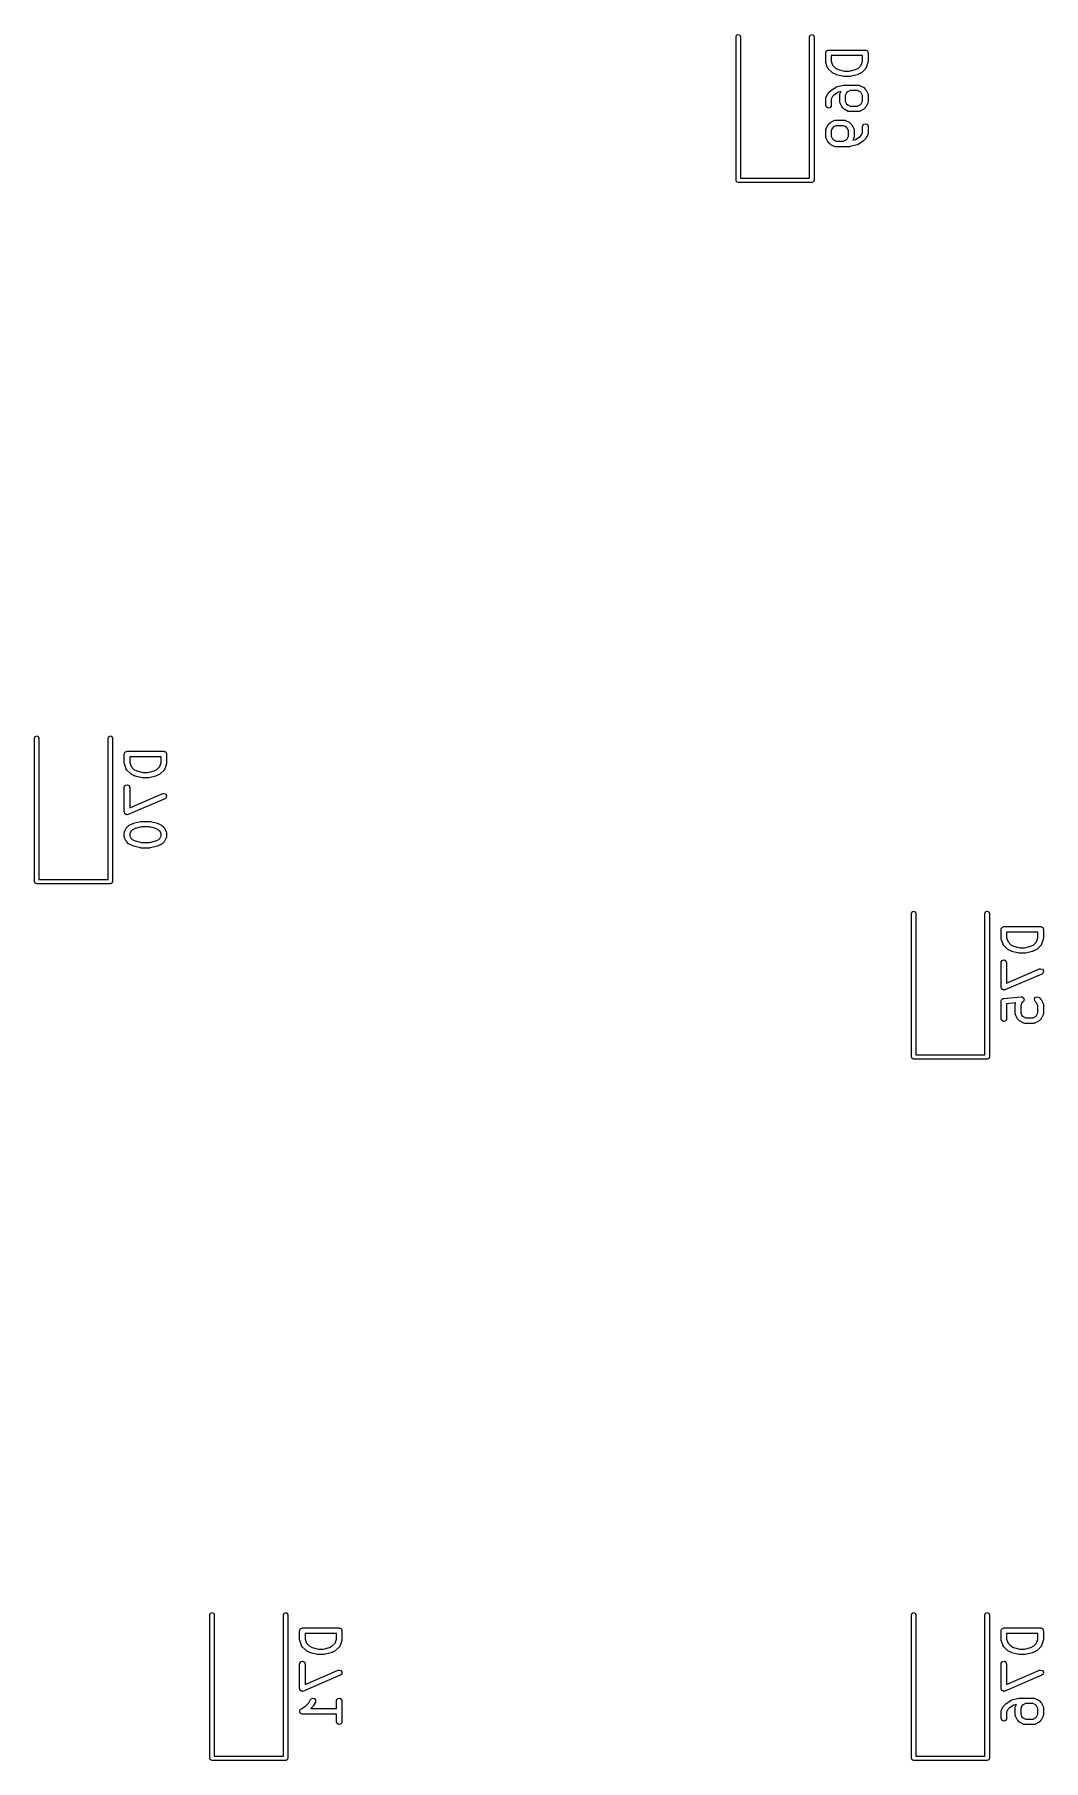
# Model space of a CAD drawing. Extents: x 43 to 429, y -149 to -20.
# Drawn here: x 291.83 to 319.23, y -149.15 to -102.27 of the extents above; entities that cross this region are included whole.
import ezdxf

# ---------------------------------------------------------------- set-up
doc = ezdxf.new("R2010")
doc.units = 0
doc.layers.add('BLACK', color=7, linetype='CONTINUOUS')

msp = doc.modelspace()

# ---------------------------------------------------------------- linework, layer by layer
at = {"layer": 'BLACK', "linetype": 'CONTINUOUS'}
for p, q in [((310.884, -102.331), (310.901, -102.289)), ((310.884, -106.231), (310.884, -102.331)), ((310.901, -102.289), (310.944, -102.271)), ((310.944, -102.271), (310.986, -102.289)), ((310.986, -102.289), (311.004, -102.331)), ((311.004, -102.331), (311.004, -106.171)), ((312.884, -102.331), (312.901, -102.289)), ((312.884, -106.171), (312.884, -102.331)), ((312.901, -102.289), (312.944, -102.271)), ((312.944, -102.271), (312.986, -102.289)), ((312.986, -102.289), (313.004, -102.331)), ((313.004, -102.331), (313.004, -106.231)), ((313.321, -102.767), (313.323, -102.757)), ((313.321, -103.005), (313.321, -102.767)), ((313.322, -103.007), (313.321, -103.005)), ((313.322, -102.754), (313.324, -102.751)), ((313.323, -102.757), (313.322, -102.754)), ((313.325, -103.029), (313.322, -103.007)), ((313.324, -102.751), (313.326, -102.741)), ((313.373, -103.172), (313.325, -103.029)), ((313.326, -102.741), (313.338, -102.726)), ((313.338, -102.726), (313.348, -102.71)), ((313.348, -102.71), (313.354, -102.707)), ((313.354, -102.707), (313.359, -102.702)), ((313.359, -102.702), (313.378, -102.699)), ((313.378, -102.699), (313.396, -102.692)), ((313.396, -102.692), (314.396, -102.692)), ((313.471, -102.842), (313.471, -102.993)), ((314.321, -102.842), (313.471, -102.842)), ((313.471, -102.993), (313.509, -103.107)), ((313.509, -103.107), (313.583, -103.182)), ((314.209, -103.182), (314.283, -103.107)), ((314.283, -103.107), (314.321, -102.993)), ((314.321, -102.993), (314.321, -102.842)), ((314.396, -102.692), (314.406, -102.694)), ((314.406, -102.694), (314.409, -102.693)), ((314.409, -102.693), (314.412, -102.695)), ((314.412, -102.695), (314.422, -102.696)), ((314.467, -103.029), (314.42, -103.172)), ((314.422, -102.696), (314.437, -102.709)), ((314.437, -102.709), (314.454, -102.719)), ((314.454, -102.719), (314.456, -102.725)), ((314.456, -102.725), (314.461, -102.729)), ((314.461, -102.729), (314.464, -102.749)), ((314.464, -102.749), (314.471, -102.767)), ((314.471, -103.005), (314.467, -103.027)), ((314.467, -103.027), (314.467, -103.029)), ((314.471, -102.767), (314.471, -103.005)), ((313.375, -103.175), (313.373, -103.172)), ((313.376, -103.18), (313.375, -103.175)), ((313.391, -103.201), (313.376, -103.18)), ((313.486, -103.296), (313.391, -103.201)), ((313.487, -103.297), (313.486, -103.296)), ((313.505, -103.31), (313.487, -103.297)), ((313.601, -103.358), (313.505, -103.31)), ((313.583, -103.182), (313.66, -103.22)), ((313.604, -103.358), (313.601, -103.358)), ((313.616, -103.364), (313.604, -103.358)), ((313.807, -103.411), (313.616, -103.364)), ((313.66, -103.22), (313.834, -103.263)), ((313.81, -103.411), (313.807, -103.411)), ((313.825, -103.413), (313.81, -103.411)), ((313.968, -103.413), (313.825, -103.413)), ((313.834, -103.263), (313.958, -103.263)), ((313.958, -103.263), (314.132, -103.22)), ((313.971, -103.412), (313.968, -103.413)), ((313.986, -103.411), (313.971, -103.412)), ((314.176, -103.364), (313.986, -103.411)), ((314.132, -103.22), (314.209, -103.182)), ((314.179, -103.362), (314.176, -103.364)), ((314.192, -103.358), (314.179, -103.362)), ((314.287, -103.31), (314.192, -103.358)), ((314.288, -103.309), (314.287, -103.31)), ((314.306, -103.296), (314.288, -103.309)), ((314.402, -103.201), (314.306, -103.296)), ((314.403, -103.197), (314.402, -103.201)), ((314.407, -103.195), (314.403, -103.197)), ((314.42, -103.172), (314.407, -103.195)), ((313.321, -104.005), (313.326, -103.979)), ((313.321, -104.196), (313.321, -104.005)), ((313.326, -103.979), (313.329, -103.976)), ((313.329, -103.972), (313.377, -103.876)), ((313.329, -103.976), (313.329, -103.972)), ((313.377, -103.876), (313.39, -103.858)), ((313.39, -103.858), (313.391, -103.857)), ((313.391, -103.857), (313.438, -103.809)), ((313.438, -103.809), (313.448, -103.803)), ((313.448, -103.803), (313.45, -103.8)), ((313.45, -103.8), (313.593, -103.705)), ((313.505, -103.954), (313.471, -104.023)), ((313.471, -104.023), (313.471, -104.196)), ((313.539, -103.92), (313.505, -103.954)), ((313.665, -103.837), (313.539, -103.92)), ((313.593, -103.705), (313.616, -103.694)), ((313.616, -103.694), (313.807, -103.647)), ((313.616, -103.694), (313.616, -103.694)), ((313.739, -103.818), (313.665, -103.837)), ((313.702, -103.91), (313.707, -103.884)), ((313.702, -104.1), (313.702, -103.91)), ((313.707, -103.884), (313.709, -103.881)), ((313.709, -103.881), (313.71, -103.876)), ((313.71, -103.876), (313.739, -103.818)), ((313.807, -103.647), (313.821, -103.646)), ((313.821, -103.646), (313.825, -103.644)), ((313.825, -103.644), (314.206, -103.644)), ((313.886, -103.859), (313.852, -103.928)), ((313.852, -103.928), (313.852, -104.083)), ((313.917, -103.829), (313.886, -103.859)), ((313.985, -103.794), (313.917, -103.829)), ((314.188, -103.794), (313.985, -103.794)), ((314.256, -103.829), (314.188, -103.794)), ((314.206, -103.644), (314.231, -103.649)), ((314.231, -103.649), (314.235, -103.652)), ((314.235, -103.652), (314.239, -103.652)), ((314.239, -103.652), (314.334, -103.7)), ((314.287, -103.859), (314.256, -103.829)), ((314.321, -103.928), (314.287, -103.859)), ((314.321, -104.083), (314.321, -103.928)), ((314.334, -103.7), (314.352, -103.713)), ((314.352, -103.713), (314.354, -103.714)), ((314.354, -103.714), (314.402, -103.762)), ((314.402, -103.762), (314.414, -103.78)), ((314.414, -103.78), (314.416, -103.781)), ((314.416, -103.781), (314.463, -103.876)), ((314.463, -103.876), (314.471, -103.901)), ((314.471, -103.901), (314.47, -103.906)), ((314.47, -103.906), (314.471, -103.91)), ((314.471, -103.91), (314.471, -104.1)), ((313.339, -104.244), (313.321, -104.196)), ((313.383, -104.269), (313.339, -104.244)), ((313.434, -104.26), (313.383, -104.269)), ((313.467, -104.221), (313.434, -104.26)), ((313.471, -104.196), (313.467, -104.221)), ((313.704, -104.105), (313.702, -104.1)), ((313.703, -104.109), (313.704, -104.105)), ((313.71, -104.134), (313.703, -104.109)), ((313.758, -104.229), (313.71, -104.134)), ((313.759, -104.23), (313.758, -104.229)), ((313.772, -104.249), (313.759, -104.23)), ((313.819, -104.296), (313.772, -104.249)), ((313.821, -104.297), (313.819, -104.296)), ((313.839, -104.31), (313.821, -104.297)), ((313.934, -104.358), (313.839, -104.31)), ((313.852, -104.083), (313.886, -104.151)), ((313.886, -104.151), (313.917, -104.182)), ((313.917, -104.182), (313.985, -104.216)), ((313.938, -104.358), (313.934, -104.358)), ((313.942, -104.361), (313.938, -104.358)), ((313.968, -104.366), (313.942, -104.361)), ((314.206, -104.366), (313.968, -104.366)), ((313.985, -104.216), (314.188, -104.216)), ((314.188, -104.216), (314.256, -104.182)), ((314.21, -104.364), (314.206, -104.366)), ((314.214, -104.365), (314.21, -104.364)), ((314.239, -104.358), (314.214, -104.365)), ((314.334, -104.31), (314.239, -104.358)), ((314.256, -104.182), (314.287, -104.151)), ((314.287, -104.151), (314.321, -104.083)), ((314.336, -104.309), (314.334, -104.31)), ((314.354, -104.296), (314.336, -104.309)), ((314.402, -104.249), (314.354, -104.296)), ((314.416, -104.229), (314.402, -104.247)), ((314.402, -104.247), (314.402, -104.249)), ((314.463, -104.134), (314.416, -104.229)), ((314.464, -104.129), (314.463, -104.134)), ((314.467, -104.126), (314.464, -104.129)), ((314.471, -104.1), (314.467, -104.126)), ((313.321, -104.862), (313.326, -104.837)), ((313.321, -105.053), (313.321, -104.862)), ((313.326, -104.837), (313.329, -104.833)), ((313.329, -104.829), (313.377, -104.733)), ((313.329, -104.833), (313.329, -104.829)), ((313.377, -104.733), (313.39, -104.715)), ((313.39, -104.715), (313.391, -104.714)), ((313.391, -104.714), (313.438, -104.666)), ((313.438, -104.666), (313.457, -104.653)), ((313.457, -104.653), (313.458, -104.652)), ((313.458, -104.652), (313.553, -104.605)), ((313.505, -104.811), (313.471, -104.88)), ((313.471, -104.88), (313.471, -105.035)), ((313.536, -104.781), (313.505, -104.811)), ((313.604, -104.747), (313.536, -104.781)), ((313.553, -104.605), (313.578, -104.597)), ((313.578, -104.597), (313.582, -104.598)), ((313.582, -104.598), (313.587, -104.597)), ((313.587, -104.597), (313.825, -104.597)), ((313.807, -104.747), (313.604, -104.747)), ((313.876, -104.781), (313.807, -104.747)), ((313.825, -104.597), (313.85, -104.601)), ((313.85, -104.601), (313.854, -104.604)), ((313.854, -104.604), (313.858, -104.605)), ((313.858, -104.605), (313.953, -104.652)), ((313.906, -104.811), (313.876, -104.781)), ((313.94, -104.88), (313.906, -104.811)), ((313.94, -105.035), (313.94, -104.88)), ((313.953, -104.652), (313.971, -104.666)), ((313.971, -104.666), (313.973, -104.666)), ((313.973, -104.666), (314.021, -104.714)), ((314.021, -104.714), (314.033, -104.732)), ((314.033, -104.732), (314.035, -104.733)), ((314.035, -104.733), (314.082, -104.829)), ((314.082, -104.829), (314.09, -104.854)), ((314.09, -104.854), (314.089, -104.858)), ((314.089, -104.858), (314.09, -104.862)), ((314.09, -104.862), (314.09, -105.053)), ((314.253, -105.042), (314.287, -105.008)), ((314.287, -105.008), (314.321, -104.94)), ((314.321, -104.767), (314.326, -104.741)), ((314.321, -104.94), (314.321, -104.767)), ((314.326, -104.741), (314.359, -104.702)), ((314.359, -104.702), (314.409, -104.693)), ((314.409, -104.693), (314.454, -104.719)), ((314.463, -104.991), (314.416, -105.086)), ((314.454, -104.719), (314.471, -104.767)), ((314.464, -104.987), (314.463, -104.991)), ((314.467, -104.983), (314.464, -104.987)), ((314.471, -104.957), (314.467, -104.983)), ((314.471, -104.767), (314.471, -104.957)), ((313.323, -105.057), (313.321, -105.053)), ((313.322, -105.061), (313.323, -105.057)), ((313.329, -105.086), (313.322, -105.061)), ((313.377, -105.181), (313.329, -105.086)), ((313.378, -105.183), (313.377, -105.181)), ((313.391, -105.201), (313.378, -105.183)), ((313.438, -105.249), (313.391, -105.201)), ((313.44, -105.249), (313.438, -105.249)), ((313.458, -105.263), (313.44, -105.249)), ((313.553, -105.31), (313.458, -105.263)), ((313.471, -105.035), (313.505, -105.103)), ((313.505, -105.103), (313.536, -105.134)), ((313.536, -105.134), (313.604, -105.168)), ((313.558, -105.311), (313.553, -105.31)), ((313.561, -105.314), (313.558, -105.311)), ((313.587, -105.318), (313.561, -105.314)), ((313.968, -105.318), (313.587, -105.318)), ((313.604, -105.168), (313.807, -105.168)), ((313.807, -105.168), (313.876, -105.134)), ((313.876, -105.134), (313.906, -105.103)), ((313.906, -105.103), (313.94, -105.035)), ((313.971, -105.317), (313.968, -105.318)), ((313.986, -105.316), (313.971, -105.317)), ((314.176, -105.268), (313.986, -105.316)), ((314.082, -105.086), (314.053, -105.144)), ((314.053, -105.144), (314.127, -105.126)), ((314.083, -105.082), (314.082, -105.086)), ((314.086, -105.078), (314.083, -105.082)), ((314.09, -105.053), (314.086, -105.078)), ((314.127, -105.126), (314.253, -105.042)), ((314.177, -105.268), (314.176, -105.268)), ((314.2, -105.258), (314.177, -105.268)), ((314.342, -105.163), (314.2, -105.258)), ((314.345, -105.16), (314.342, -105.163)), ((314.354, -105.153), (314.345, -105.16)), ((314.402, -105.106), (314.354, -105.153)), ((314.416, -105.086), (314.402, -105.104)), ((314.402, -105.104), (314.402, -105.106)), ((310.901, -106.274), (310.884, -106.231)), ((310.944, -106.291), (310.901, -106.274)), ((312.944, -106.291), (310.944, -106.291)), ((311.004, -106.171), (312.884, -106.171)), ((312.986, -106.274), (312.944, -106.291)), ((313.004, -106.231), (312.986, -106.274)), ((291.834, -121.381), (291.851, -121.339)), ((291.834, -125.281), (291.834, -121.381)), ((291.851, -121.339), (291.894, -121.321)), ((291.894, -121.321), (291.936, -121.339)), ((291.936, -121.339), (291.954, -121.381)), ((291.954, -121.381), (291.954, -125.221)), ((293.834, -121.381), (293.851, -121.339)), ((293.834, -125.221), (293.834, -121.381)), ((293.851, -121.339), (293.894, -121.321)), ((293.894, -121.321), (293.936, -121.339)), ((293.936, -121.339), (293.954, -121.381)), ((293.954, -121.381), (293.954, -125.281)), ((294.271, -121.817), (294.273, -121.807)), ((294.271, -122.055), (294.271, -121.817)), ((294.272, -121.804), (294.274, -121.801)), ((294.273, -121.807), (294.272, -121.804)), ((294.274, -121.801), (294.276, -121.791)), ((294.276, -121.791), (294.288, -121.776)), ((294.288, -121.776), (294.298, -121.76)), ((294.298, -121.76), (294.304, -121.757)), ((294.304, -121.757), (294.309, -121.752)), ((294.309, -121.752), (294.328, -121.749)), ((294.328, -121.749), (294.346, -121.742)), ((294.346, -121.742), (295.346, -121.742)), ((294.421, -121.892), (294.421, -122.043)), ((295.271, -121.892), (294.421, -121.892)), ((295.271, -122.043), (295.271, -121.892)), ((295.346, -121.742), (295.356, -121.744)), ((295.356, -121.744), (295.359, -121.743)), ((295.359, -121.743), (295.362, -121.745)), ((295.362, -121.745), (295.372, -121.746)), ((295.372, -121.746), (295.387, -121.759)), ((295.387, -121.759), (295.404, -121.769)), ((295.404, -121.769), (295.406, -121.775)), ((295.406, -121.775), (295.411, -121.779)), ((295.411, -121.779), (295.414, -121.799)), ((295.414, -121.799), (295.421, -121.817)), ((295.421, -121.817), (295.421, -122.055)), ((294.272, -122.057), (294.271, -122.055)), ((294.275, -122.079), (294.272, -122.057)), ((294.323, -122.222), (294.275, -122.079)), ((294.325, -122.225), (294.323, -122.222)), ((294.326, -122.23), (294.325, -122.225)), ((294.341, -122.251), (294.326, -122.23)), ((294.436, -122.346), (294.341, -122.251)), ((294.421, -122.043), (294.459, -122.157)), ((294.437, -122.347), (294.436, -122.346)), ((294.455, -122.36), (294.437, -122.347)), ((294.551, -122.408), (294.455, -122.36)), ((294.459, -122.157), (294.533, -122.232)), ((294.533, -122.232), (294.61, -122.27)), ((294.61, -122.27), (294.784, -122.313)), ((294.784, -122.313), (294.908, -122.313)), ((294.908, -122.313), (295.082, -122.27)), ((295.082, -122.27), (295.159, -122.232)), ((295.237, -122.36), (295.142, -122.408)), ((295.159, -122.232), (295.233, -122.157)), ((295.233, -122.157), (295.271, -122.043)), ((295.238, -122.359), (295.237, -122.36)), ((295.256, -122.346), (295.238, -122.359)), ((295.352, -122.251), (295.256, -122.346)), ((295.353, -122.247), (295.352, -122.251)), ((295.357, -122.245), (295.353, -122.247)), ((295.37, -122.222), (295.357, -122.245)), ((295.417, -122.079), (295.37, -122.222)), ((295.421, -122.055), (295.417, -122.077)), ((295.417, -122.077), (295.417, -122.079)), ((294.271, -122.722), (294.276, -122.696)), ((294.271, -123.388), (294.271, -122.722)), ((294.276, -122.696), (294.309, -122.657)), ((294.309, -122.657), (294.359, -122.648)), ((294.359, -122.648), (294.404, -122.674)), ((294.404, -122.674), (294.421, -122.722)), ((294.421, -122.722), (294.421, -123.275)), ((294.554, -122.408), (294.551, -122.408)), ((294.566, -122.414), (294.554, -122.408)), ((294.757, -122.461), (294.566, -122.414)), ((294.76, -122.461), (294.757, -122.461)), ((294.775, -122.463), (294.76, -122.461)), ((294.918, -122.463), (294.775, -122.463)), ((294.921, -122.462), (294.918, -122.463)), ((294.936, -122.461), (294.921, -122.462)), ((295.126, -122.414), (294.936, -122.461)), ((295.129, -122.412), (295.126, -122.414)), ((295.142, -122.408), (295.129, -122.412)), ((295.376, -123.029), (294.376, -123.457)), ((294.421, -123.275), (295.317, -122.891)), ((295.317, -122.891), (295.342, -122.885)), ((295.342, -122.885), (295.391, -122.9)), ((295.413, -122.994), (295.376, -123.029)), ((295.391, -122.9), (295.419, -122.943)), ((295.419, -122.943), (295.413, -122.994)), ((294.274, -123.397), (294.271, -123.388)), ((294.273, -123.406), (294.274, -123.397)), ((294.283, -123.42), (294.273, -123.406)), ((294.289, -123.437), (294.283, -123.42)), ((294.296, -123.441), (294.289, -123.437)), ((294.301, -123.448), (294.296, -123.441)), ((294.318, -123.454), (294.301, -123.448)), ((294.333, -123.462), (294.318, -123.454)), ((294.342, -123.461), (294.333, -123.462)), ((294.341, -123.812), (294.388, -123.764)), ((294.35, -123.463), (294.342, -123.461)), ((294.376, -123.457), (294.35, -123.463)), ((294.388, -123.764), (294.407, -123.751)), ((294.407, -123.751), (294.408, -123.75)), ((294.408, -123.75), (294.503, -123.702)), ((294.503, -123.702), (294.515, -123.699)), ((294.515, -123.699), (294.518, -123.697)), ((294.518, -123.697), (294.709, -123.649)), ((294.709, -123.649), (294.724, -123.648)), ((294.724, -123.648), (294.727, -123.647)), ((294.727, -123.647), (294.965, -123.647)), ((294.965, -123.647), (294.98, -123.649)), ((294.98, -123.649), (294.983, -123.649)), ((294.983, -123.649), (295.174, -123.697)), ((295.174, -123.697), (295.186, -123.702)), ((295.186, -123.702), (295.189, -123.702)), ((295.189, -123.702), (295.284, -123.75)), ((295.284, -123.75), (295.302, -123.763)), ((295.302, -123.763), (295.304, -123.764)), ((295.304, -123.764), (295.352, -123.812)), ((294.271, -123.96), (294.276, -123.934)), ((294.271, -124.055), (294.271, -123.96)), ((294.273, -124.059), (294.271, -124.055)), ((294.272, -124.064), (294.273, -124.059)), ((294.279, -124.089), (294.272, -124.064)), ((294.276, -123.934), (294.279, -123.931)), ((294.279, -123.926), (294.327, -123.831)), ((294.279, -123.931), (294.279, -123.926)), ((294.327, -124.184), (294.279, -124.089)), ((294.327, -123.831), (294.34, -123.813)), ((294.328, -124.185), (294.327, -124.184)), ((294.341, -124.203), (294.328, -124.185)), ((294.34, -123.813), (294.341, -123.812)), ((294.388, -124.251), (294.341, -124.203)), ((294.455, -123.909), (294.421, -123.978)), ((294.421, -123.978), (294.421, -124.037)), ((294.421, -124.037), (294.455, -124.106)), ((294.486, -123.879), (294.455, -123.909)), ((294.455, -124.106), (294.486, -124.136)), ((294.563, -123.84), (294.486, -123.879)), ((294.486, -124.136), (294.563, -124.175)), ((294.736, -123.797), (294.563, -123.84)), ((294.563, -124.175), (294.736, -124.218)), ((294.956, -123.797), (294.736, -123.797)), ((294.736, -124.218), (294.956, -124.218)), ((295.129, -123.84), (294.956, -123.797)), ((294.956, -124.218), (295.129, -124.175)), ((295.206, -123.879), (295.129, -123.84)), ((295.129, -124.175), (295.206, -124.136)), ((295.237, -123.909), (295.206, -123.879)), ((295.206, -124.136), (295.237, -124.106)), ((295.271, -123.978), (295.237, -123.909)), ((295.237, -124.106), (295.271, -124.037)), ((295.271, -124.037), (295.271, -123.978)), ((295.352, -124.203), (295.304, -124.251)), ((295.352, -123.812), (295.364, -123.83)), ((295.366, -124.184), (295.352, -124.202)), ((295.352, -124.202), (295.352, -124.203)), ((295.364, -123.83), (295.366, -123.831)), ((295.366, -123.831), (295.413, -123.926)), ((295.413, -124.089), (295.366, -124.184)), ((295.413, -123.926), (295.421, -123.951)), ((295.414, -124.084), (295.413, -124.089)), ((295.417, -124.081), (295.414, -124.084)), ((295.421, -124.055), (295.417, -124.081)), ((295.421, -123.951), (295.42, -123.956)), ((295.42, -123.956), (295.421, -123.96)), ((295.421, -123.96), (295.421, -124.055)), ((294.39, -124.252), (294.388, -124.251)), ((294.408, -124.265), (294.39, -124.252)), ((294.503, -124.313), (294.408, -124.265)), ((294.507, -124.313), (294.503, -124.313)), ((294.518, -124.318), (294.507, -124.313)), ((294.709, -124.366), (294.518, -124.318)), ((294.712, -124.366), (294.709, -124.366)), ((294.727, -124.368), (294.712, -124.366)), ((294.965, -124.368), (294.727, -124.368)), ((294.968, -124.367), (294.965, -124.368)), ((294.983, -124.366), (294.968, -124.367)), ((295.174, -124.318), (294.983, -124.366)), ((295.177, -124.316), (295.174, -124.318)), ((295.189, -124.313), (295.177, -124.316)), ((295.284, -124.265), (295.189, -124.313)), ((295.286, -124.264), (295.284, -124.265)), ((295.304, -124.251), (295.286, -124.264)), ((291.851, -125.324), (291.834, -125.281)), ((291.894, -125.341), (291.851, -125.324)), ((293.894, -125.341), (291.894, -125.341)), ((291.954, -125.221), (293.834, -125.221)), ((293.936, -125.324), (293.894, -125.341)), ((293.954, -125.281), (293.936, -125.324)), ((315.646, -126.144), (315.664, -126.101)), ((315.664, -126.101), (315.706, -126.084)), ((315.706, -126.084), (315.749, -126.101)), ((315.749, -126.101), (315.766, -126.144)), ((317.646, -126.144), (317.664, -126.101)), ((317.664, -126.101), (317.706, -126.084)), ((317.706, -126.084), (317.749, -126.101)), ((317.749, -126.101), (317.766, -126.144)), ((315.646, -130.044), (315.646, -126.144)), ((315.766, -126.144), (315.766, -129.984)), ((317.646, -129.984), (317.646, -126.144)), ((317.766, -126.144), (317.766, -130.044)), ((318.084, -126.579), (318.085, -126.57)), ((318.084, -126.818), (318.084, -126.579)), ((318.085, -126.566), (318.086, -126.564)), ((318.085, -126.57), (318.085, -126.566)), ((318.086, -126.564), (318.088, -126.554)), ((318.088, -126.554), (318.101, -126.539)), ((318.101, -126.539), (318.11, -126.522)), ((318.11, -126.522), (318.117, -126.52)), ((318.117, -126.52), (318.121, -126.515)), ((318.121, -126.515), (318.14, -126.511)), ((318.14, -126.511), (318.159, -126.504)), ((318.159, -126.504), (319.159, -126.504)), ((319.159, -126.504), (319.168, -126.506)), ((319.168, -126.506), (319.172, -126.506)), ((319.172, -126.506), (319.175, -126.507)), ((319.175, -126.507), (319.184, -126.509)), ((319.184, -126.509), (319.199, -126.522)), ((319.199, -126.522), (319.216, -126.531)), ((319.216, -126.531), (319.218, -126.538)), ((319.218, -126.538), (319.224, -126.542)), ((319.224, -126.542), (319.227, -126.561)), ((319.227, -126.561), (319.234, -126.579)), ((319.234, -126.579), (319.234, -126.818)), ((318.084, -126.819), (318.084, -126.818)), ((318.087, -126.841), (318.084, -126.819)), ((318.135, -126.984), (318.087, -126.841)), ((318.138, -126.988), (318.135, -126.984)), ((318.138, -126.992), (318.138, -126.988)), ((318.153, -127.013), (318.138, -126.992)), ((318.248, -127.109), (318.153, -127.013)), ((318.234, -126.654), (318.234, -126.805)), ((319.084, -126.654), (318.234, -126.654)), ((318.234, -126.805), (318.272, -126.92)), ((318.272, -126.92), (318.346, -126.994)), ((318.346, -126.994), (318.423, -127.033)), ((318.423, -127.033), (318.596, -127.076)), ((318.721, -127.076), (318.894, -127.033)), ((318.894, -127.033), (318.971, -126.994)), ((318.971, -126.994), (319.045, -126.92)), ((319.045, -126.92), (319.084, -126.805)), ((319.164, -127.013), (319.069, -127.109)), ((319.084, -126.805), (319.084, -126.654)), ((319.166, -127.009), (319.164, -127.013)), ((319.17, -127.007), (319.166, -127.009)), ((319.182, -126.984), (319.17, -127.007)), ((319.23, -126.841), (319.182, -126.984)), ((319.234, -126.818), (319.23, -126.84)), ((319.23, -126.84), (319.23, -126.841)), ((318.084, -127.484), (318.088, -127.459)), ((318.084, -128.151), (318.084, -127.484)), ((318.088, -127.459), (318.121, -127.419)), ((318.121, -127.419), (318.172, -127.41)), ((318.172, -127.41), (318.216, -127.436)), ((318.216, -127.436), (318.234, -127.484)), ((318.234, -127.484), (318.234, -128.037)), ((318.25, -127.109), (318.248, -127.109)), ((318.268, -127.123), (318.25, -127.109)), ((318.363, -127.17), (318.268, -127.123)), ((318.367, -127.171), (318.363, -127.17)), ((318.379, -127.176), (318.367, -127.171)), ((318.569, -127.224), (318.379, -127.176)), ((318.572, -127.223), (318.569, -127.224)), ((318.587, -127.226), (318.572, -127.223)), ((318.73, -127.226), (318.587, -127.226)), ((318.596, -127.076), (318.721, -127.076)), ((318.733, -127.225), (318.73, -127.226)), ((318.748, -127.224), (318.733, -127.225)), ((318.939, -127.176), (318.748, -127.224)), ((318.942, -127.174), (318.939, -127.176)), ((318.954, -127.17), (318.942, -127.174)), ((319.049, -127.123), (318.954, -127.17)), ((319.05, -127.122), (319.049, -127.123)), ((319.069, -127.109), (319.05, -127.122)), ((319.188, -127.791), (318.188, -128.22)), ((318.234, -128.037), (319.129, -127.653)), ((319.129, -127.653), (319.154, -127.647)), ((319.154, -127.647), (319.204, -127.662)), ((319.226, -127.756), (319.188, -127.791)), ((319.204, -127.662), (319.232, -127.705)), ((319.232, -127.705), (319.226, -127.756)), ((318.087, -128.159), (318.084, -128.151)), ((318.086, -128.168), (318.087, -128.159)), ((318.095, -128.183), (318.086, -128.168)), ((318.101, -128.199), (318.095, -128.183)), ((318.109, -128.204), (318.101, -128.199)), ((318.114, -128.211), (318.109, -128.204)), ((318.13, -128.216), (318.114, -128.211)), ((318.146, -128.225), (318.13, -128.216)), ((318.137, -128.464), (318.151, -128.457)), ((318.154, -128.223), (318.146, -128.225)), ((318.151, -128.457), (318.627, -128.41)), ((318.163, -128.226), (318.154, -128.223)), ((318.188, -128.22), (318.163, -128.226)), ((318.627, -128.41), (318.653, -128.412)), ((318.653, -128.412), (318.654, -128.412)), ((318.654, -128.412), (318.654, -128.412)), ((318.654, -128.412), (318.675, -128.426)), ((318.675, -128.426), (318.696, -128.44)), ((318.696, -128.44), (318.696, -128.441)), ((318.696, -128.441), (318.696, -128.441)), ((318.696, -128.441), (318.703, -128.466)), ((318.991, -128.465), (319.02, -128.423)), ((319.02, -128.423), (319.07, -128.41)), ((319.07, -128.41), (319.116, -128.431)), ((319.116, -128.431), (319.164, -128.479)), ((318.084, -128.526), (318.085, -128.523)), ((318.084, -128.528), (318.084, -128.526)), ((318.084, -128.532), (318.084, -128.528)), ((318.084, -129.008), (318.084, -128.532)), ((318.085, -128.523), (318.088, -128.506)), ((318.088, -128.506), (318.098, -128.494)), ((318.098, -128.494), (318.105, -128.479)), ((318.105, -128.479), (318.114, -128.475)), ((318.114, -128.475), (318.121, -128.467)), ((318.121, -128.467), (318.137, -128.464)), ((318.482, -128.575), (318.234, -128.6)), ((318.234, -128.6), (318.234, -129.008)), ((318.465, -128.627), (318.469, -128.601)), ((318.465, -128.865), (318.465, -128.627)), ((318.466, -128.869), (318.465, -128.865)), ((318.465, -128.874), (318.466, -128.869)), ((318.473, -128.899), (318.465, -128.874)), ((318.469, -128.601), (318.472, -128.598)), ((318.472, -128.598), (318.473, -128.594)), ((318.473, -128.594), (318.482, -128.575)), ((318.52, -128.994), (318.473, -128.899)), ((318.649, -128.576), (318.615, -128.645)), ((318.615, -128.645), (318.615, -128.847)), ((318.615, -128.847), (318.649, -128.916)), ((318.688, -128.537), (318.649, -128.576)), ((318.649, -128.916), (318.679, -128.946)), ((318.689, -128.537), (318.688, -128.537)), ((318.688, -128.537), (318.688, -128.537)), ((318.699, -128.514), (318.689, -128.537)), ((318.71, -128.491), (318.699, -128.514)), ((318.703, -128.466), (318.71, -128.49)), ((318.71, -128.49), (318.709, -128.49)), ((318.709, -128.49), (318.71, -128.491)), ((318.995, -128.516), (318.991, -128.465)), ((319.01, -128.537), (318.995, -128.516)), ((319.049, -128.576), (319.01, -128.537)), ((319.019, -128.946), (319.049, -128.916)), ((319.084, -128.645), (319.049, -128.576)), ((319.049, -128.916), (319.084, -128.847)), ((319.084, -128.847), (319.084, -128.645)), ((319.164, -128.479), (319.177, -128.497)), ((319.177, -128.497), (319.178, -128.498)), ((319.178, -128.498), (319.226, -128.594)), ((319.226, -128.899), (319.178, -128.994)), ((319.226, -128.594), (319.233, -128.619)), ((319.229, -128.891), (319.226, -128.894)), ((319.226, -128.894), (319.226, -128.899)), ((319.234, -128.865), (319.229, -128.891)), ((319.233, -128.619), (319.232, -128.623)), ((319.232, -128.623), (319.234, -128.627)), ((319.234, -128.627), (319.234, -128.865)), ((318.101, -129.056), (318.084, -129.008)), ((318.146, -129.082), (318.101, -129.056)), ((318.196, -129.073), (318.146, -129.082)), ((318.229, -129.034), (318.196, -129.073)), ((318.234, -129.008), (318.229, -129.034)), ((318.521, -128.995), (318.52, -128.994)), ((318.534, -129.013), (318.521, -128.995)), ((318.582, -129.061), (318.534, -129.013)), ((318.583, -129.062), (318.582, -129.061)), ((318.601, -129.075), (318.583, -129.062)), ((318.697, -129.123), (318.601, -129.075)), ((318.679, -128.946), (318.748, -128.981)), ((318.701, -129.123), (318.697, -129.123)), ((318.704, -129.126), (318.701, -129.123)), ((318.73, -129.131), (318.704, -129.126)), ((318.968, -129.131), (318.73, -129.131)), ((318.748, -128.981), (318.95, -128.981)), ((318.95, -128.981), (319.019, -128.946)), ((318.972, -129.129), (318.968, -129.131)), ((318.977, -129.13), (318.972, -129.129)), ((319.002, -129.123), (318.977, -129.13)), ((319.097, -129.075), (319.002, -129.123)), ((319.098, -129.074), (319.097, -129.075)), ((319.116, -129.061), (319.098, -129.074)), ((319.164, -129.013), (319.116, -129.061)), ((319.165, -129.012), (319.164, -129.013)), ((319.178, -128.994), (319.165, -129.012)), ((315.664, -130.086), (315.646, -130.044)), ((315.706, -130.104), (315.664, -130.086)), ((317.706, -130.104), (315.706, -130.104)), ((315.766, -129.984), (317.646, -129.984)), ((317.749, -130.086), (317.706, -130.104)), ((317.766, -130.044), (317.749, -130.086)), ((296.596, -145.194), (296.614, -145.151)), ((296.596, -149.094), (296.596, -145.194)), ((296.614, -145.151), (296.656, -145.134)), ((296.656, -145.134), (296.699, -145.151)), ((296.699, -145.151), (296.716, -145.194)), ((296.716, -145.194), (296.716, -149.034)), ((298.596, -145.194), (298.614, -145.151)), ((298.596, -149.034), (298.596, -145.194)), ((298.614, -145.151), (298.656, -145.134)), ((298.656, -145.134), (298.699, -145.151)), ((298.699, -145.151), (298.716, -145.194)), ((298.716, -145.194), (298.716, -149.094)), ((315.646, -145.194), (315.664, -145.151)), ((315.646, -149.094), (315.646, -145.194)), ((315.664, -145.151), (315.706, -145.134)), ((315.706, -145.134), (315.749, -145.151)), ((315.749, -145.151), (315.766, -145.194)), ((315.766, -145.194), (315.766, -149.034)), ((317.646, -145.194), (317.664, -145.151)), ((317.646, -149.034), (317.646, -145.194)), ((317.664, -145.151), (317.706, -145.134)), ((317.706, -145.134), (317.749, -145.151)), ((317.749, -145.151), (317.766, -145.194)), ((317.766, -145.194), (317.766, -149.094)), ((299.034, -145.629), (299.035, -145.62)), ((299.034, -145.868), (299.034, -145.629)), ((299.035, -145.616), (299.036, -145.614)), ((299.035, -145.62), (299.035, -145.616)), ((299.036, -145.614), (299.038, -145.604)), ((299.038, -145.604), (299.051, -145.589)), ((299.051, -145.589), (299.06, -145.572)), ((299.06, -145.572), (299.067, -145.57)), ((299.067, -145.57), (299.071, -145.565)), ((299.071, -145.565), (299.09, -145.561)), ((299.09, -145.561), (299.109, -145.554)), ((299.109, -145.554), (300.109, -145.554)), ((299.184, -145.704), (299.184, -145.855)), ((300.034, -145.704), (299.184, -145.704)), ((300.034, -145.855), (300.034, -145.704)), ((300.109, -145.554), (300.118, -145.556)), ((300.118, -145.556), (300.122, -145.556)), ((300.122, -145.556), (300.125, -145.557)), ((300.125, -145.557), (300.134, -145.559)), ((300.134, -145.559), (300.149, -145.572)), ((300.149, -145.572), (300.166, -145.581)), ((300.166, -145.581), (300.168, -145.588)), ((300.168, -145.588), (300.174, -145.592)), ((300.174, -145.592), (300.177, -145.611)), ((300.177, -145.611), (300.184, -145.629)), ((300.184, -145.629), (300.184, -145.868)), ((318.084, -145.629), (318.085, -145.62)), ((318.084, -145.868), (318.084, -145.629)), ((318.085, -145.616), (318.086, -145.614)), ((318.085, -145.62), (318.085, -145.616)), ((318.086, -145.614), (318.088, -145.604)), ((318.088, -145.604), (318.101, -145.589)), ((318.101, -145.589), (318.11, -145.572)), ((318.11, -145.572), (318.117, -145.57)), ((318.117, -145.57), (318.121, -145.565)), ((318.121, -145.565), (318.14, -145.561)), ((318.14, -145.561), (318.159, -145.554)), ((318.159, -145.554), (319.159, -145.554)), ((318.234, -145.704), (318.234, -145.855)), ((319.084, -145.704), (318.234, -145.704)), ((319.084, -145.855), (319.084, -145.704)), ((319.159, -145.554), (319.168, -145.556)), ((319.168, -145.556), (319.172, -145.556)), ((319.172, -145.556), (319.175, -145.557)), ((319.175, -145.557), (319.184, -145.559)), ((319.184, -145.559), (319.199, -145.572)), ((319.199, -145.572), (319.216, -145.581)), ((319.216, -145.581), (319.218, -145.588)), ((319.218, -145.588), (319.224, -145.592)), ((319.224, -145.592), (319.227, -145.611)), ((319.227, -145.611), (319.234, -145.629)), ((319.234, -145.629), (319.234, -145.868)), ((299.034, -145.869), (299.034, -145.868)), ((299.037, -145.891), (299.034, -145.869)), ((299.085, -146.034), (299.037, -145.891)), ((299.088, -146.038), (299.085, -146.034)), ((299.088, -146.042), (299.088, -146.038)), ((299.103, -146.063), (299.088, -146.042)), ((299.198, -146.159), (299.103, -146.063)), ((299.184, -145.855), (299.222, -145.97)), ((299.2, -146.159), (299.198, -146.159)), ((299.218, -146.173), (299.2, -146.159)), ((299.313, -146.22), (299.218, -146.173)), ((299.222, -145.97), (299.296, -146.044)), ((299.296, -146.044), (299.373, -146.083)), ((299.317, -146.221), (299.313, -146.22)), ((299.329, -146.226), (299.317, -146.221)), ((299.519, -146.274), (299.329, -146.226)), ((299.373, -146.083), (299.546, -146.126)), ((299.522, -146.273), (299.519, -146.274)), ((299.537, -146.276), (299.522, -146.273)), ((299.546, -146.126), (299.671, -146.126)), ((299.671, -146.126), (299.844, -146.083)), ((299.698, -146.274), (299.683, -146.275)), ((299.889, -146.226), (299.698, -146.274)), ((299.844, -146.083), (299.921, -146.044)), ((299.892, -146.224), (299.889, -146.226)), ((299.904, -146.22), (299.892, -146.224)), ((299.999, -146.173), (299.904, -146.22)), ((299.921, -146.044), (299.995, -145.97)), ((299.995, -145.97), (300.034, -145.855)), ((300, -146.172), (299.999, -146.173)), ((300.019, -146.159), (300, -146.172)), ((300.114, -146.063), (300.019, -146.159)), ((300.116, -146.059), (300.114, -146.063)), ((300.12, -146.057), (300.116, -146.059)), ((300.132, -146.034), (300.12, -146.057)), ((300.18, -145.891), (300.132, -146.034)), ((300.184, -145.868), (300.18, -145.89)), ((300.18, -145.89), (300.18, -145.891)), ((318.084, -145.869), (318.084, -145.868)), ((318.087, -145.891), (318.084, -145.869)), ((318.135, -146.034), (318.087, -145.891)), ((318.138, -146.038), (318.135, -146.034)), ((318.138, -146.042), (318.138, -146.038)), ((318.153, -146.063), (318.138, -146.042)), ((318.248, -146.159), (318.153, -146.063)), ((318.234, -145.855), (318.272, -145.97)), ((318.25, -146.159), (318.248, -146.159)), ((318.268, -146.173), (318.25, -146.159)), ((318.363, -146.22), (318.268, -146.173)), ((318.272, -145.97), (318.346, -146.044)), ((318.346, -146.044), (318.423, -146.083)), ((318.367, -146.221), (318.363, -146.22)), ((318.379, -146.226), (318.367, -146.221)), ((318.569, -146.274), (318.379, -146.226)), ((318.423, -146.083), (318.596, -146.126)), ((318.572, -146.273), (318.569, -146.274)), ((318.587, -146.276), (318.572, -146.273)), ((318.596, -146.126), (318.721, -146.126)), ((318.721, -146.126), (318.894, -146.083)), ((318.748, -146.274), (318.733, -146.275)), ((318.939, -146.226), (318.748, -146.274)), ((318.894, -146.083), (318.971, -146.044)), ((318.942, -146.224), (318.939, -146.226)), ((318.954, -146.22), (318.942, -146.224)), ((319.049, -146.173), (318.954, -146.22)), ((318.971, -146.044), (319.045, -145.97)), ((319.045, -145.97), (319.084, -145.855)), ((319.05, -146.172), (319.049, -146.173)), ((319.069, -146.159), (319.05, -146.172)), ((319.164, -146.063), (319.069, -146.159)), ((319.166, -146.059), (319.164, -146.063)), ((319.17, -146.057), (319.166, -146.059)), ((319.182, -146.034), (319.17, -146.057)), ((319.23, -145.891), (319.182, -146.034)), ((319.234, -145.868), (319.23, -145.89)), ((319.23, -145.89), (319.23, -145.891)), ((299.034, -146.534), (299.038, -146.509)), ((299.034, -147.201), (299.034, -146.534)), ((299.038, -146.509), (299.071, -146.469)), ((299.071, -146.469), (299.122, -146.46)), ((299.122, -146.46), (299.166, -146.486)), ((299.166, -146.486), (299.184, -146.534)), ((299.184, -146.534), (299.184, -147.087)), ((299.184, -147.087), (300.079, -146.703)), ((299.68, -146.276), (299.537, -146.276)), ((299.683, -146.275), (299.68, -146.276)), ((300.079, -146.703), (300.104, -146.697)), ((300.104, -146.697), (300.154, -146.712)), ((300.154, -146.712), (300.182, -146.755)), ((318.084, -146.534), (318.088, -146.509)), ((318.084, -147.201), (318.084, -146.534)), ((318.088, -146.509), (318.121, -146.469)), ((318.121, -146.469), (318.172, -146.46)), ((318.172, -146.46), (318.216, -146.486)), ((318.216, -146.486), (318.234, -146.534)), ((318.234, -146.534), (318.234, -147.087)), ((318.234, -147.087), (319.129, -146.703)), ((318.73, -146.276), (318.587, -146.276)), ((318.733, -146.275), (318.73, -146.276)), ((319.129, -146.703), (319.154, -146.697)), ((319.154, -146.697), (319.204, -146.712)), ((319.204, -146.712), (319.232, -146.755)), ((299.037, -147.209), (299.034, -147.201)), ((299.036, -147.218), (299.037, -147.209)), ((300.138, -146.841), (299.138, -147.27)), ((300.176, -146.806), (300.138, -146.841)), ((300.182, -146.755), (300.176, -146.806)), ((318.087, -147.209), (318.084, -147.201)), ((318.086, -147.218), (318.087, -147.209)), ((319.188, -146.841), (318.188, -147.27)), ((319.226, -146.806), (319.188, -146.841)), ((319.232, -146.755), (319.226, -146.806)), ((299.045, -147.233), (299.036, -147.218)), ((299.051, -147.249), (299.045, -147.233)), ((299.059, -147.254), (299.051, -147.249)), ((299.064, -147.261), (299.059, -147.254)), ((299.08, -147.266), (299.064, -147.261)), ((299.067, -147.758), (299.204, -147.666)), ((299.096, -147.275), (299.08, -147.266)), ((299.104, -147.273), (299.096, -147.275)), ((299.113, -147.276), (299.104, -147.273)), ((299.138, -147.27), (299.113, -147.276)), ((299.204, -147.666), (299.285, -147.585)), ((299.285, -147.585), (299.327, -147.501)), ((299.327, -147.501), (299.343, -147.48)), ((299.343, -147.48), (299.39, -147.459)), ((299.39, -147.459), (299.439, -147.474)), ((299.414, -147.663), (299.4, -147.681)), ((299.4, -147.681), (299.4, -147.682)), ((299.461, -147.568), (299.414, -147.663)), ((299.439, -147.474), (299.467, -147.517)), ((299.467, -147.517), (299.461, -147.568)), ((300.034, -147.534), (300.038, -147.509)), ((300.034, -147.745), (300.034, -147.534)), ((300.038, -147.509), (300.071, -147.469)), ((300.071, -147.469), (300.122, -147.46)), ((300.122, -147.46), (300.166, -147.486)), ((300.166, -147.486), (300.184, -147.534)), ((300.184, -147.534), (300.184, -148.106)), ((318.095, -147.233), (318.086, -147.218)), ((318.101, -147.249), (318.095, -147.233)), ((318.109, -147.254), (318.101, -147.249)), ((318.114, -147.261), (318.109, -147.254)), ((318.13, -147.266), (318.114, -147.261)), ((318.146, -147.275), (318.13, -147.266)), ((318.139, -147.691), (318.153, -147.673)), ((318.154, -147.273), (318.146, -147.275)), ((318.153, -147.672), (318.201, -147.624)), ((318.153, -147.673), (318.153, -147.672)), ((318.163, -147.276), (318.154, -147.273)), ((318.188, -147.27), (318.163, -147.276)), ((318.201, -147.624), (318.21, -147.617)), ((318.21, -147.617), (318.212, -147.615)), ((318.212, -147.615), (318.355, -147.519)), ((318.428, -147.651), (318.302, -147.735)), ((318.355, -147.519), (318.378, -147.509)), ((318.378, -147.509), (318.379, -147.509)), ((318.379, -147.509), (318.569, -147.461)), ((318.502, -147.633), (318.428, -147.651)), ((318.473, -147.691), (318.502, -147.633)), ((318.569, -147.461), (318.584, -147.46)), ((318.584, -147.46), (318.587, -147.459)), ((318.587, -147.459), (318.968, -147.459)), ((318.649, -147.674), (318.615, -147.742)), ((318.679, -147.643), (318.649, -147.674)), ((318.748, -147.609), (318.679, -147.643)), ((318.95, -147.609), (318.748, -147.609)), ((319.019, -147.643), (318.95, -147.609)), ((318.968, -147.459), (318.994, -147.464)), ((318.994, -147.464), (318.997, -147.467)), ((318.997, -147.467), (319.002, -147.467)), ((319.002, -147.467), (319.097, -147.515)), ((319.049, -147.674), (319.019, -147.643)), ((319.084, -147.742), (319.049, -147.674)), ((319.097, -147.515), (319.115, -147.528)), ((319.115, -147.528), (319.116, -147.529)), ((319.116, -147.529), (319.164, -147.576)), ((319.164, -147.576), (319.177, -147.595)), ((319.177, -147.595), (319.178, -147.596)), ((319.178, -147.596), (319.226, -147.691)), ((299.035, -147.807), (299.037, -147.803)), ((299.039, -147.828), (299.035, -147.807)), ((299.037, -147.799), (299.05, -147.781)), ((299.037, -147.803), (299.037, -147.799)), ((299.04, -147.85), (299.039, -147.828)), ((299.043, -147.853), (299.04, -147.85)), ((299.044, -147.857), (299.043, -147.853)), ((299.06, -147.871), (299.044, -147.857)), ((299.05, -147.781), (299.06, -147.762)), ((299.06, -147.762), (299.064, -147.761)), ((299.075, -147.887), (299.06, -147.871)), ((299.064, -147.761), (299.067, -147.758)), ((299.08, -147.888), (299.075, -147.887)), ((299.083, -147.89), (299.08, -147.888)), ((299.109, -147.895), (299.083, -147.89)), ((300.034, -147.895), (299.109, -147.895)), ((299.4, -147.682), (299.337, -147.745)), ((299.337, -147.745), (300.034, -147.745)), ((300.034, -148.106), (300.034, -147.895)), ((300.051, -148.154), (300.034, -148.106)), ((300.179, -148.131), (300.146, -148.171)), ((300.184, -148.106), (300.179, -148.131)), ((318.084, -147.82), (318.088, -147.794)), ((318.084, -148.01), (318.084, -147.82)), ((318.101, -148.059), (318.084, -148.01)), ((318.088, -147.794), (318.091, -147.791)), ((318.091, -147.791), (318.092, -147.786)), ((318.092, -147.786), (318.139, -147.691)), ((318.146, -148.084), (318.101, -148.059)), ((318.196, -148.075), (318.146, -148.084)), ((318.229, -148.036), (318.196, -148.075)), ((318.234, -148.01), (318.229, -148.036)), ((318.268, -147.769), (318.234, -147.838)), ((318.234, -147.838), (318.234, -148.01)), ((318.302, -147.735), (318.268, -147.769)), ((318.465, -147.725), (318.469, -147.699)), ((318.465, -147.915), (318.465, -147.725)), ((318.466, -147.919), (318.465, -147.915)), ((318.465, -147.924), (318.466, -147.919)), ((318.473, -147.949), (318.465, -147.924)), ((318.469, -147.699), (318.472, -147.696)), ((318.472, -147.696), (318.473, -147.691)), ((318.52, -148.044), (318.473, -147.949)), ((318.521, -148.045), (318.52, -148.044)), ((318.534, -148.063), (318.521, -148.045)), ((318.582, -148.111), (318.534, -148.063)), ((318.583, -148.112), (318.582, -148.111)), ((318.601, -148.125), (318.583, -148.112)), ((318.697, -148.173), (318.601, -148.125)), ((318.615, -147.742), (318.615, -147.897)), ((318.615, -147.897), (318.649, -147.966)), ((318.649, -147.966), (318.679, -147.996)), ((318.679, -147.996), (318.748, -148.031)), ((318.748, -148.031), (318.95, -148.031)), ((318.95, -148.031), (319.019, -147.996)), ((319.097, -148.125), (319.002, -148.173)), ((319.019, -147.996), (319.049, -147.966)), ((319.049, -147.966), (319.084, -147.897)), ((319.084, -147.897), (319.084, -147.742)), ((319.098, -148.124), (319.097, -148.125)), ((319.116, -148.111), (319.098, -148.124)), ((319.164, -148.063), (319.116, -148.111)), ((319.165, -148.062), (319.164, -148.063)), ((319.178, -148.044), (319.165, -148.062)), ((319.226, -147.949), (319.178, -148.044)), ((319.226, -147.691), (319.233, -147.716)), ((319.229, -147.941), (319.226, -147.944)), ((319.226, -147.944), (319.226, -147.949)), ((319.234, -147.915), (319.229, -147.941)), ((319.233, -147.716), (319.232, -147.72)), ((319.232, -147.72), (319.234, -147.725)), ((319.234, -147.725), (319.234, -147.915)), ((300.096, -148.18), (300.051, -148.154)), ((300.146, -148.171), (300.096, -148.18)), ((318.701, -148.173), (318.697, -148.173)), ((318.704, -148.176), (318.701, -148.173)), ((318.73, -148.181), (318.704, -148.176)), ((318.968, -148.181), (318.73, -148.181)), ((318.972, -148.179), (318.968, -148.181)), ((318.977, -148.18), (318.972, -148.179)), ((319.002, -148.173), (318.977, -148.18)), ((296.716, -149.034), (298.596, -149.034)), ((315.766, -149.034), (317.646, -149.034)), ((296.614, -149.136), (296.596, -149.094)), ((296.656, -149.154), (296.614, -149.136)), ((298.656, -149.154), (296.656, -149.154)), ((298.699, -149.136), (298.656, -149.154)), ((298.716, -149.094), (298.699, -149.136)), ((315.664, -149.136), (315.646, -149.094)), ((315.706, -149.154), (315.664, -149.136)), ((317.706, -149.154), (315.706, -149.154)), ((317.749, -149.136), (317.706, -149.154)), ((317.766, -149.094), (317.749, -149.136))]:
    msp.add_line(p, q, dxfattribs=at)

doc.saveas('drawing.dxf')
